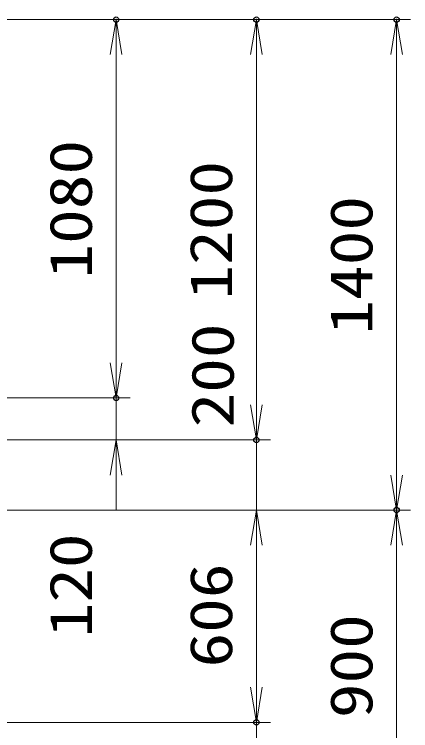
# Model space of a CAD drawing. Units: millimetres at full size. Extents: x -11880 to 11880, y -8400 to 8400.
# Drawn here: x 7136 to 8266, y -1276 to 769 of the extents above; entities that cross this region are included whole.
import ezdxf
from ezdxf.enums import TextEntityAlignment as Align

# ---------------------------------------------------------------- set-up
doc = ezdxf.new("R2010")
doc.units = ezdxf.units.MM
doc.header["$LTSCALE"] = 30
doc.header["$PDMODE"] = 32
doc.header["$PDSIZE"] = 15
doc.layers.add('0-5_寸法線', color=4, linetype='Continuous', lineweight=18)
doc.layers.add('0-6_0', color=7, linetype='Continuous', lineweight=18)
doc.layers.add('0-7_Defpoints', color=7, linetype='Continuous')
doc.styles.add('ＭＳ ゴシック', font='')
doc.styles.get('ＭＳ ゴシック').set_extended_font_data('MS Gothic')

# ---------------------------------------------------------------- blocks, each defined once
blk = doc.blocks.new('_Open')
at = {"layer": '0-6_0', "color": 4}
blk.add_line((-30, 5), (0, 0), dxfattribs=at)
blk.add_lwpolyline([(-30, -5), (0, 0), (-30, 0)], dxfattribs=at)
blk = doc.blocks.new('S302')
at = {"layer": '0-5_寸法線'}
for points in [[(17049126.7, 81915842.5), (17013995.5, 81915842.5), (16992028.6, 81871036.4), (16990708, 81868342.7)], [(16991579.7, 81871256.5), (16990708, 81868342.7), (16992477.6, 81870816.3)]]:
    blk.add_lwpolyline(points, dxfattribs=at)
at = {"layer": '0-5_寸法線', "color": 254, "style": 'ＭＳ ゴシック'}
for s, width, p in [('回転柱 SUS304', 0.95, (17019145.9, 81923543.1)), ('φ267.4×4t HL', 1.05, (17017907.5, 81917243.1))]:
    blk.add_text(s, height=3637, dxfattribs=dict(at, width=width)).set_placement(p, align=Align.BOTTOM_LEFT)
blk = doc.blocks.new('S303')
at = {"layer": '0-5_寸法線'}
for points in [[(17046341.9, 81886629.1), (17010202.7, 81886629.1), (16989660.2, 81841328.6), (16988421.2, 81838596.4)], [(16989204.8, 81841535.1), (16988421.2, 81838596.4), (16990115.6, 81841122.1)]]:
    blk.add_lwpolyline(points, dxfattribs=at)
at = {"layer": '0-5_寸法線', "color": 254, "style": 'ＭＳ ゴシック'}
blk.add_text('固定柱 STKM13A', height=3637, dxfattribs=at).set_placement((17014211.7, 81894329.6), align=Align.BOTTOM_LEFT)
at = {"layer": '0-5_寸法線', "color": 254, "style": 'ＭＳ ゴシック', "width": 1.05}
blk.add_text('φ165.2×12t', height=3637, dxfattribs=at).set_placement((17013797.9, 81888029.6), align=Align.BOTTOM_LEFT)

msp = doc.modelspace()

# ---------------------------------------------------------------- linework, layer by layer
at = {"layer": '0-5_寸法線'}
for p, q in [((5514.01, 753.97), (7466.23, 753.97)), ((5514.01, 753.97), (7866.23, 753.97)), ((5514.01, 753.97), (8266.23, 753.97)), ((7426.23, -326.03), (7426.23, 753.97)), ((7826.23, -446.03), (7826.23, 753.97)), ((8226.23, -646.03), (8226.23, 753.97)), ((7426.23, -226.03), (7426.23, -126.03)), ((7826.23, -346.03), (7826.23, -246.03)), ((5514.01, -326.03), (7466.23, -326.03)), ((5514.01, -326.03), (7466.23, -326.03)), ((7426.23, -446.03), (7426.23, -326.03)), ((6244.01, -446.03), (7466.23, -446.03)), ((6244.01, -446.03), (7866.23, -446.03)), ((6244.01, -446.03), (7866.23, -446.03)), ((7826.23, -646.03), (7826.23, -446.03)), ((7426.23, -546.03), (7426.23, -646.03)), ((6244.01, -646.03), (7866.23, -646.03)), ((6244.01, -646.03), (7866.23, -646.03)), ((6244.01, -646.03), (8266.23, -646.03)), ((6244.01, -646.03), (8266.23, -646.03)), ((7826.23, -646.03), (7826.23, -1252.03)), ((8226.23, -1546.03), (8226.23, -646.03)), ((7826.23, -746.03), (7826.23, -846.03)), ((7826.23, -1152.03), (7826.23, -1052.03)), ((5894.01, -1252.03), (7866.23, -1252.03)), ((5894.01, -1252.03), (7866.23, -1252.03)), ((7826.23, -1252.03), (7826.23, -1402.03))]:
    msp.add_line(p, q, dxfattribs=at)
at = {"layer": '0-7_Defpoints'}
for p in [(7426.23, 753.97), (7826.23, 753.97), (8226.23, 753.97), (7426.23, -326.03), (7826.23, -446.03), (8226.23, -646.03), (7826.23, -1252.03)]:
    msp.add_point(p, dxfattribs=at)

# ---------------------------------------------------------------- block references
at = {"layer": '0-5_寸法線', "xscale": 0.03333333, "yscale": 0.03333333}
for name in ['S302', 'S303']:
    msp.add_blockref(name, (-560589.92, -2728541.35), dxfattribs=at)
at = {"layer": '0-5_寸法線', "xscale": 3.333333, "yscale": 3.333333}
for p, rotation in [((7426.23, 753.97), 90), ((7826.23, 753.97), 90), ((8226.23, 753.97), 90), ((7426.23, -326.03), 270), ((7426.23, -326.03), 270), ((7826.23, -446.03), 270), ((7826.23, -446.03), 270), ((7426.23, -446.03), 90), ((8226.23, -646.03), 270), ((7826.23, -646.03), 90), ((7826.23, -646.03), 90), ((8226.23, -646.03), 90), ((7826.23, -1252.03), 270), ((7826.23, -1252.03), 270)]:
    msp.add_blockref('_Open', p, dxfattribs=dict(at, rotation=rotation))

# ---------------------------------------------------------------- texts
at = {"layer": '0-5_寸法線', "color": 254, "style": 'ＭＳ ゴシック', "width": 1.2}
for s, p in [('1080', (7393.55, 14.77)), ('1200', (7793.55, -45.23)), ('1400', (8193.55, -145.23)), ('200', (7798.13, -410.2)), ('120', (7393.55, -1009.59)), ('606', (7793.55, -1095.43)), ('900', (8193.55, -1240.03))]:
    msp.add_text(s, height=121.2, rotation=90, dxfattribs=at).set_placement(p, align=Align.BOTTOM_LEFT)

doc.saveas('drawing.dxf')
